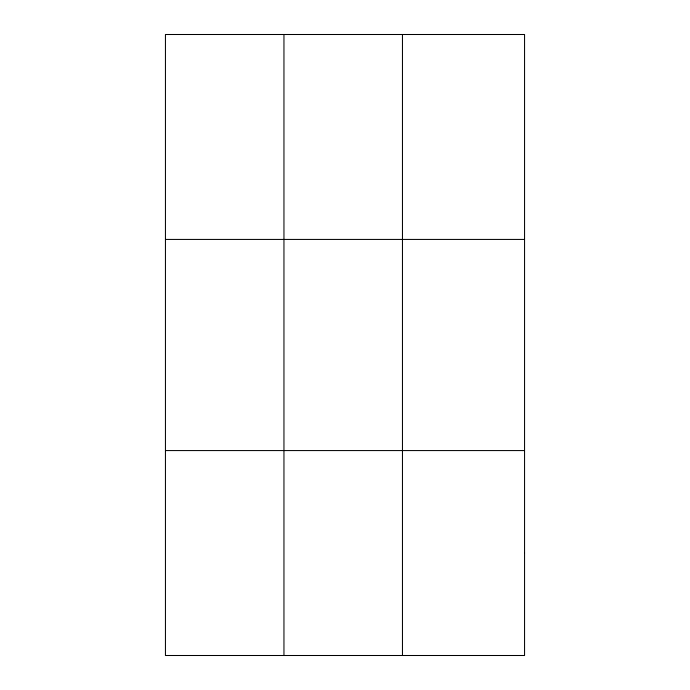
<?xml version="1.0" encoding="UTF-8"?>
<svg xmlns="http://www.w3.org/2000/svg" width="690" height="690" viewBox="0 0 690 690"><rect width="100%" height="100%" fill="white"/><g stroke="black" fill="none" stroke-linecap="round" stroke-linejoin="round"><path stroke-width="1.03" d="M283.952 34.5L283.952 655.5M402.46 34.5L402.46 655.5M165.445 239.43L524.555 239.43M165.445 450.57L524.555 450.57M524.555 553.035L524.555 655.5L165.445 655.5L165.445 34.5L524.555 34.5L524.555 553.035"/></g></svg>
